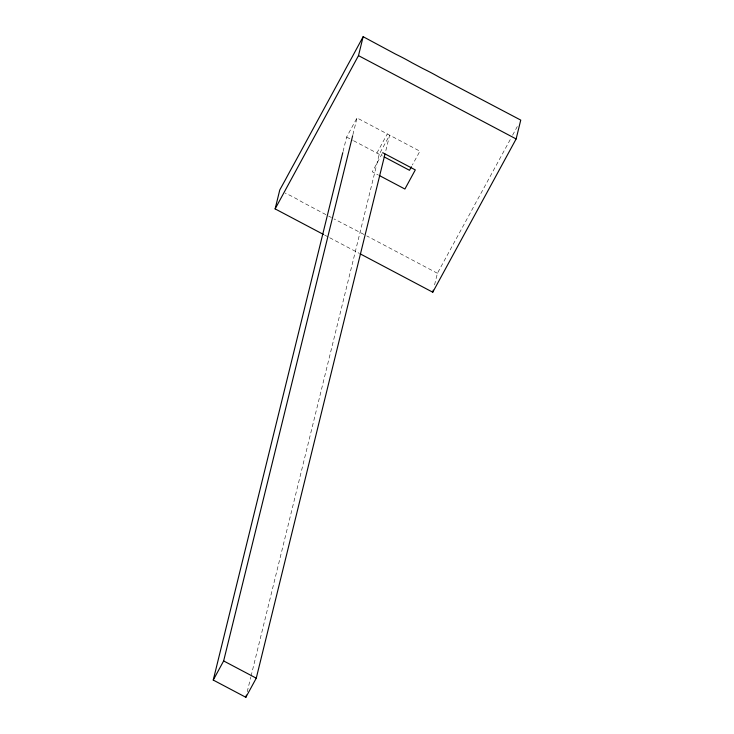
<?xml version="1.0" encoding="UTF-8"?>
<svg xmlns="http://www.w3.org/2000/svg" width="734" height="734" viewBox="0 0 734 734"><rect width="100%" height="100%" fill="white"/><g stroke="black" fill="none" stroke-linecap="round" stroke-linejoin="round"><path stroke-width="0.55" stroke-dasharray="3.67 2.75" d="M343.062 151.516L346.622 137.047L357.018 117.926L419.903 151.176L412.38 165.012M352.916 134.625L357.018 117.926M247.22 691.74L250.771 677.271M251.046 676.161L379.23 154.287L389.635 135.166L385.534 151.865M434.565 284.847L437.409 273.277L471.843 210.107A43.15 2.358 -62.1 0 1 480.467 194.253L511.121 137.946M512.589 135.184L517.286 126.551M376.891 153.057L387.295 133.937M382.148 153.681L372.294 171.793L378.221 174.931M437.409 273.277L366.752 235.908M346.622 137.047L352.549 140.185M353.54 140.708L382.331 155.929M364.036 234.476L334.071 218.934M325.924 214.622L301.463 201.694A34.204 7.285 28.5 0 0 285.15 193.07M328.639 216.062L331.355 217.493M324.639 235.063L328.676 237.201M329.694 237.733L358.99 253.221"/><path stroke-width="1.1" d="M323.63 234.531L275.131 208.887L279.782 189.941L285.471 179.628A59.399 3.248 -62.1 0 1 294.095 163.774L342.962 73.932A53.463 2.927 -62.1 0 1 351.586 58.078L363.147 36.7L395.699 54.178A55.38 11.79 28.5 0 1 412.013 62.794L422.876 68.546A59.335 12.634 28.5 0 1 439.189 77.162L520.755 120.101L516.13 138.955L432.757 292.215L360.009 253.753M275.131 208.887L358.495 55.628L363.147 36.7M384.983 154.085L256.258 678.179L245.853 697.3L213.245 680.06L342.787 152.626M213.245 680.06L223.641 660.939L352.65 135.735M245.853 697.3L246.404 695.07M432.757 292.215L433.271 290.113M411.425 166.774L409.508 170.297L384.139 156.883M358.495 55.628L516.13 138.955M382.689 152.672L415.306 169.912L404.902 189.033L379.212 175.454M223.641 660.939L256.258 678.179"/></g></svg>
